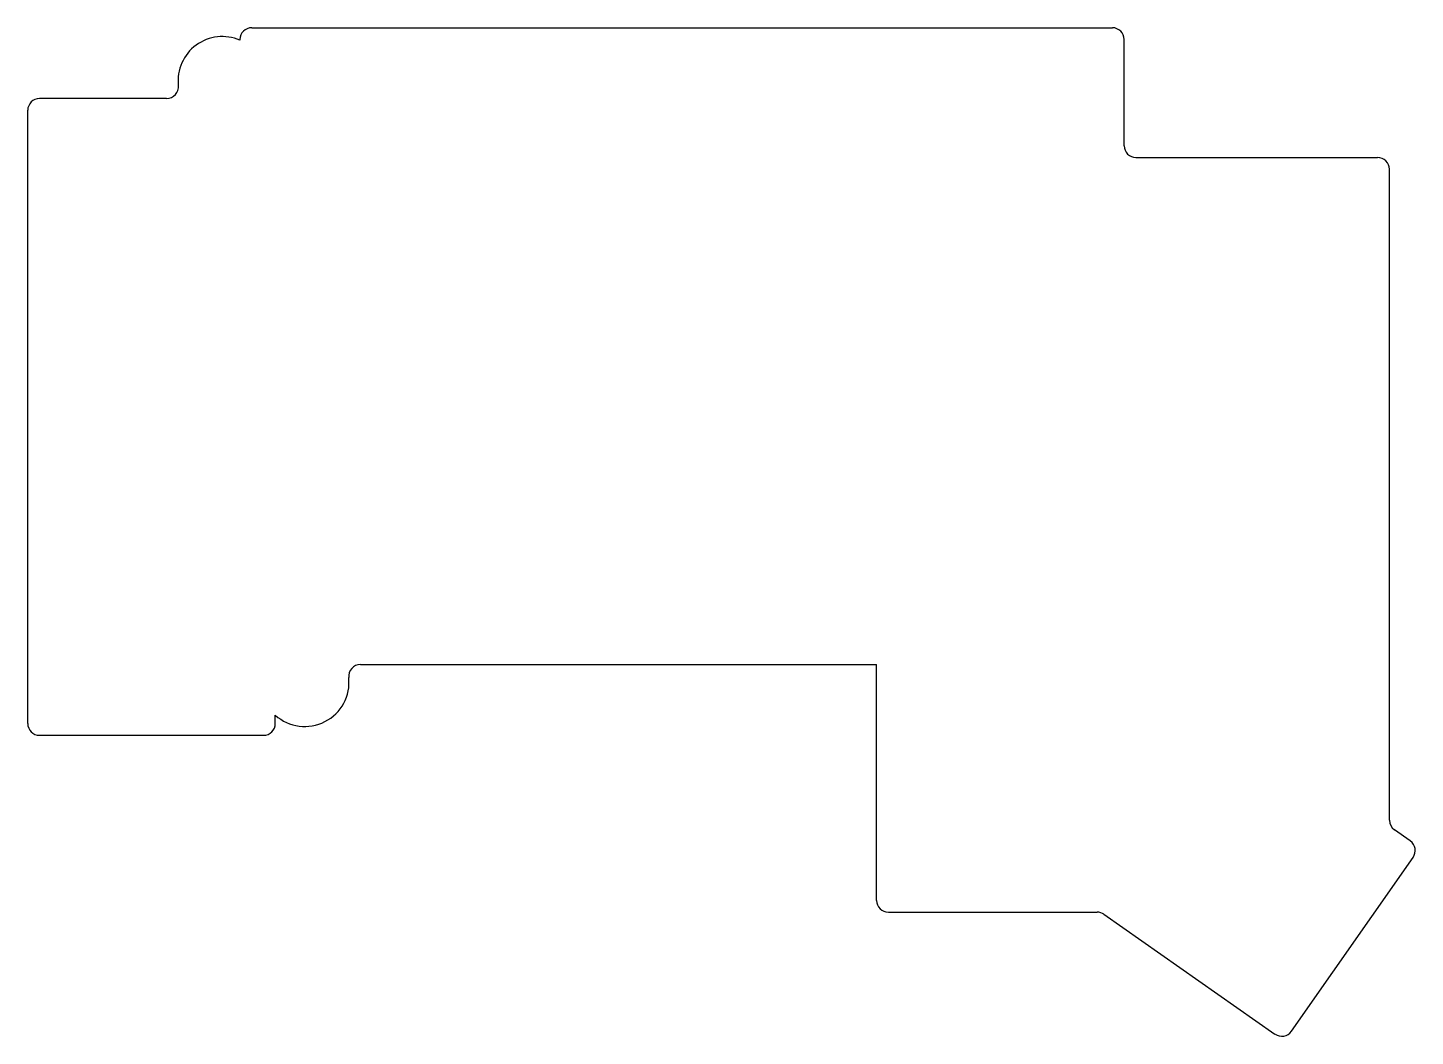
# Model space of a CAD drawing. Header units: millimetres. Extents: x -10 to 107, y -36 to 50.
import ezdxf

# ---------------------------------------------------------------- set-up
doc = ezdxf.new("R2010")
doc.units = ezdxf.units.MM

msp = doc.modelspace()

# ---------------------------------------------------------------- linework, layer by layer
for p, q in [((8.5, 50), (81.5, 50)), ((7.5, 49), (7.5, 48.94)), ((82.5, 40), (82.5, 49)), ((1.28, 44), (-9.5, 44)), ((-10.5, -9), (-10.5, 43)), ((83.5, 39), (104, 39)), ((105, -17.2), (105, 38)), ((17.72, -4), (61.5, -4)), ((61.5, -24), (61.5, -4)), ((10.5, -9), (10.5, -8.3)), ((-9.5, -10), (9.5, -10)), ((106.77, -18.96), (105.43, -18.02)), ((96.69, -35.09), (107.01, -20.35)), ((62.5, -25), (80.21, -25)), ((80.79, -25.18), (95.29, -35.34))]:
    msp.add_line(p, q)
for centre, radius, start, end in [((8.5, 49), 1, 90, 180), ((81.5, 49), 1, 0, 90), ((6, 45.5), 3.75, 426.4218, 186.0423), ((1.28, 45), 1, 270, 6.0423), ((-9.5, 43), 1, 90, 180), ((83.5, 40), 1, 180, 270), ((104, 38), 1, 0, 90), ((17.72, -5), 1, 90, 186.0423), ((13, -5.5), 3.75, 228.1897, 6.0423), ((-9.5, -9), 1, 180, 270), ((9.5, -9), 1, 270, 0), ((106, -17.2), 1, 180, 235), ((106.19, -19.78), 1, 325, 55), ((62.5, -24), 1, 180, 270), ((80.21, -26), 1, 55, 90), ((95.87, -34.52), 1, 235, 325)]:
    msp.add_arc(centre, radius, start, end)

doc.saveas('drawing.dxf')
